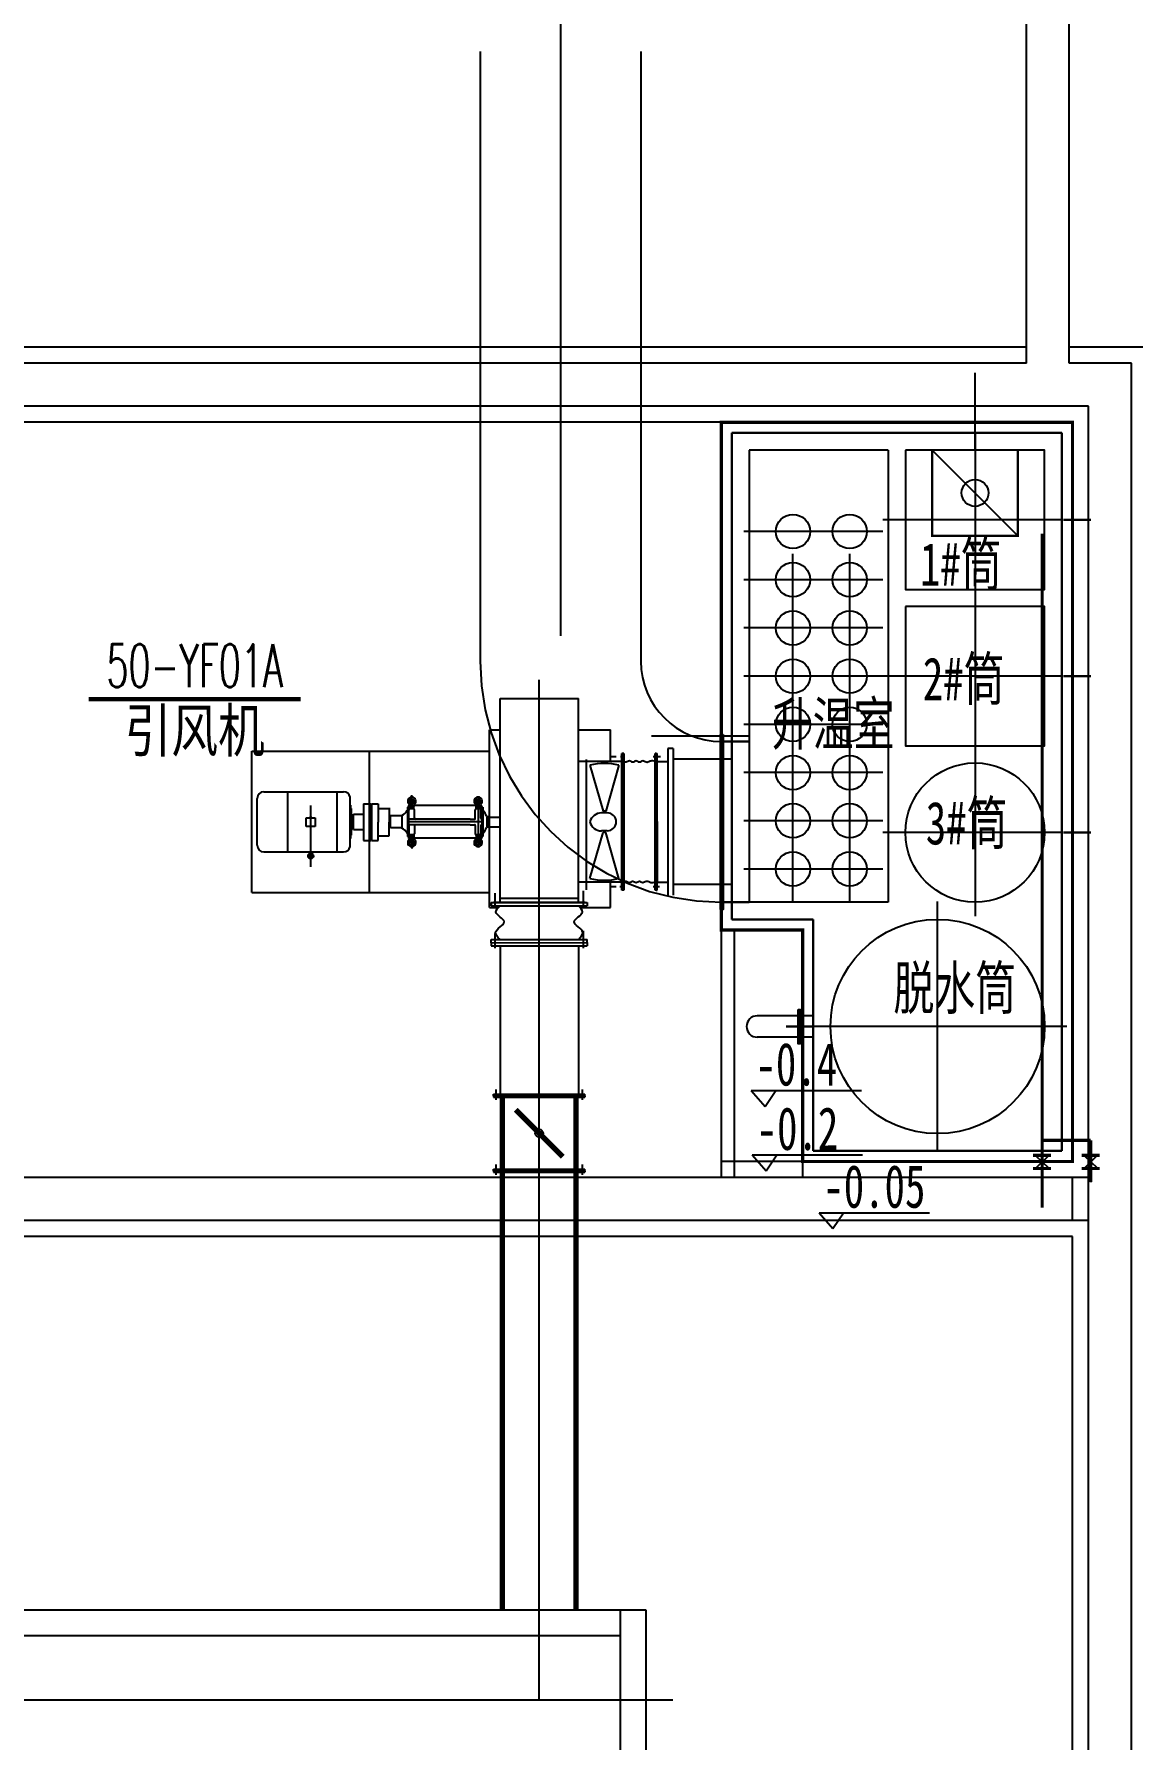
# Model space of a CAD drawing. Extents: x -170 to 1091, y -90 to 504.
# Drawn here: x 268.08 to 278.34, y 49.85 to 65.77 of the extents above; entities that cross this region are included whole.
import ezdxf
from ezdxf.enums import TextEntityAlignment as Align

# ---------------------------------------------------------------- set-up
doc = ezdxf.new("R2010")
doc.units = 0
doc.header["$LTSCALE"] = 1000
for name, pattern in [('4 点画线', [9, 6.25, -1.25, 0.25, -1.25]), ('CENTER', [50.8, 31.75, -6.35, 6.35, -6.35]), ('CENTER2', [28.575, 19.05, -3.175, 3.175, -3.175]), ('PF_CENTER', [400, 250, -50, 50, -50])]:
    doc.linetypes.add(name, pattern=pattern)
doc.layers.get('0').update_dxf_attribs({"linetype": 'CONTINUOUS'})
for name, color, linetype in [('01', 7, 'CONTINUOUS'), ('02', 1, 'CONTINUOUS'), ('03', 3, 'CENTER'), ('05', 4, 'PF_CENTER'), ('1', 7, 'CONTINUOUS'), ('1A', 7, 'CONTINUOUS'), ('PR', 4, 'CONTINUOUS'), ('建筑各种基础线', 6, 'CONTINUOUS'), ('热媒站中心线', 3, 'CENTER'), ('设备', 4, 'CONTINUOUS')]:
    doc.layers.add(name, color=color, linetype=linetype)
doc.layers.add('05 点画线', color=141, linetype='4 点画线', lineweight=25)
doc.layers.add('EQPT', color=7, linetype='CONTINUOUS', lineweight=40)
doc.styles.add('_HZTXT', font='simplex.shx', dxfattribs={"width": 0.75, "bigfont": 'HZTXT.shx'})
doc.styles.get("Standard").update_dxf_attribs({"font": '', "width": 0.75})
doc.styles.add('YU1', font='', dxfattribs={"width": 0.75})
doc.styles.get('STANDARD').set_extended_font_data('SimSun')
doc.styles.get('YU1').set_extended_font_data('SimSun')

# ---------------------------------------------------------------- blocks, each defined once
blk = doc.blocks.new('A$C3CAE5930')
at = {"layer": '1A'}
for p, q in [((0, 865, 0), (99, 518, 0)), ((218, 865, 0), (119, 518, 0)), ((99, 518, 0), (119, 518, 0)), ((87, 507, 0), (130, 507, 0)), ((0, 14, 0), (99, 360, 0)), ((87, 372, 0), (130, 372, 0)), ((99, 360, 0), (119, 360, 0)), ((218, 14, 0), (119, 360, 0))]:
    blk.add_line(p, q, dxfattribs=at)
for centre, radius, start, end in [((109, 439, 0), 439, 75.6223, 104.3777), ((87, 439, 0), 67.5, 90, 180), ((87, 439, 0), 67.5, 180, 270), ((130, 417, 0), 90, 14.4775, 90), ((130, 462, 0), 90, 270, 345.5225), ((109, 439, 0), 439, 255.6223, 284.3777)]:
    blk.add_arc(centre, radius, start, end, dxfattribs=at)
blk = doc.blocks.new('A$C214432DA')
at = {"layer": '1A', "xscale": 2.100000000000363, "yscale": 2.100000000000363, "zscale": 2.100000000000363}
blk.add_blockref('A$C3CAE5930', (0, 0, 0), dxfattribs=at)

msp = doc.modelspace()

# ---------------------------------------------------------------- linework, layer by layer
at = {"color": 6, "lineweight": -2}
for p, q in [((277.78001, 62.15093, 0), (277.78001, 55.25093, 0)), ((274.50001, 57.41093, 0), (274.50001, 55.10093, 0)), ((274.62001, 57.41093, 0), (274.62001, 55.10093, 0))]:
    msp.add_line(p, q, dxfattribs=at)
at = {"color": 1, "lineweight": 30}
for p, q in [((274.60001, 62.05093, 0), (274.60001, 57.51093, 0)), ((277.68001, 62.05093, 0), (274.60001, 62.05093, 0)), ((277.68001, 62.05093, 0), (277.68001, 55.35093, 0)), ((275.36001, 57.51093, 0), (274.60001, 57.51093, 0)), ((275.36001, 57.51093, 0), (275.36001, 55.35093, 0)), ((277.68001, 55.35093, 0), (275.36001, 55.35093, 0))]:
    msp.add_line(p, q, dxfattribs=at)
at = {"color": 3, "lineweight": -2}
for p, q in [((276.47001, 61.89093, 0), (277.27001, 61.09093, 0)), ((275.36001, 56.61093, 0), (274.83641, 56.61093, 0)), ((275.36001, 56.41093, 0), (274.83641, 56.41093, 0)), ((277.86658, 55.31524, 0), (278.03259, 55.31524, 0)), ((277.86658, 55.30417, 0), (278.03259, 55.30417, 0)), ((277.89217, 55.30417, 0), (278.00962, 55.19218, 0)), ((278.00891, 55.30417, 0), (277.89382, 55.19218, 0)), ((277.86658, 55.19218, 0), (278.03259, 55.19218, 0)), ((277.86658, 55.18112, 0), (278.03259, 55.18112, 0))]:
    msp.add_line(p, q, dxfattribs=at)
at = {"color": 3, "lineweight": 30}
for p, q in [((277.95054, 61.24093, 0), (277.69751, 61.24093, 0)), ((277.95054, 59.78093, 0), (277.69751, 59.78093, 0)), ((277.95054, 58.32093, 0), (277.69751, 58.32093, 0)), ((275.10697, 56.51093, 0), (275.36001, 56.51093, 0)), ((275.10697, 56.51093, 0), (275.36001, 56.51093, 0)), ((277.95054, 55.05948, 0), (277.95054, 55.44791, 0))]:
    msp.add_line(p, q, dxfattribs=at)
at = {"color": 2, "lineweight": 30}
for p, q in [((274.5, 59.17093, 0), (274.76001, 59.17093, 0)), ((274.5, 57.67093, 0), (274.76001, 57.67093, 0))]:
    msp.add_line(p, q, dxfattribs=at)
at = {"color": 0, "lineweight": -3}
for p, q in [((274.7792, 55.91387, 0), (275.80971, 55.91387, 0)), ((274.7792, 55.91387, 0), (274.9097, 55.76546, 0)), ((274.9097, 55.76546, 0), (275.0087, 55.91387, 0)), ((274.79016, 55.3126, 0), (275.82068, 55.3126, 0)), ((274.79016, 55.3126, 0), (274.92067, 55.1642, 0)), ((274.92067, 55.1642, 0), (275.01967, 55.3126, 0)), ((275.41305, 54.77296, 0), (275.54356, 54.62456, 0)), ((275.41305, 54.77296, 0), (276.44357, 54.77296, 0)), ((275.54356, 54.62456, 0), (275.64256, 54.77296, 0))]:
    msp.add_line(p, q, dxfattribs=at)
at = {"color": 2, "lineweight": -2}
for p, q in [((277.41283, 55.31524, 0), (277.57885, 55.31524, 0)), ((277.41283, 55.30417, 0), (277.57885, 55.30417, 0)), ((277.43843, 55.30417, 0), (277.55588, 55.19218, 0)), ((277.55516, 55.30417, 0), (277.44008, 55.19218, 0)), ((277.41283, 55.19218, 0), (277.57885, 55.19218, 0)), ((277.41283, 55.18112, 0), (277.57885, 55.18112, 0))]:
    msp.add_line(p, q, dxfattribs=at)
at = {"color": 0, "lineweight": -2, "const_width": 0.03, "elevation": 0}
msp.add_lwpolyline([(274.50001, 62.15093), (277.78001, 62.15093), (277.78001, 55.25093), (275.26001, 55.25093), (275.26001, 57.41093), (274.50001, 57.41093), (274.50001, 62.15093)], dxfattribs=at)
at = {"color": 6, "lineweight": -2, "const_width": 0.02, "elevation": 0}
msp.add_lwpolyline([(276.47001, 61.89093), (277.27001, 61.89093), (277.27001, 61.09093), (276.47001, 61.09093), (276.47001, 61.89093)], dxfattribs=at)
at = {"color": 2, "lineweight": -2, "const_width": 0.03, "elevation": 0}
msp.add_lwpolyline([(277.49739, 54.81862), (277.49739, 61.11056)], dxfattribs=at)
at = {"color": 1, "ltscale": 5, "const_width": 0.04}
msp.add_lwpolyline([(268.59229, 59.56704), (270.57326, 59.56704)], dxfattribs=at)
at = {"color": 2, "lineweight": 30, "elevation": 0}
msp.add_lwpolyline([(274.5069, 59.23488), (274.5069, 57.6024), (274.49429, 57.6024), (274.49429, 59.23488)], close=True, dxfattribs=at)
at = {"color": 0, "elevation": 0}
msp.add_lwpolyline([(274.51951, 59.23488), (274.51951, 57.6024), (274.5069, 57.6024), (274.5069, 59.23488)], close=True, dxfattribs=at)
at = {"color": 3, "lineweight": -2, "elevation": 0}
for points in [[(275.21853, 56.66976), (275.22788, 56.66976), (275.22788, 56.34906), (275.21853, 56.34906)], [(275.22788, 56.66976), (275.23722, 56.66976), (275.23722, 56.34906), (275.22788, 56.34906)]]:
    msp.add_lwpolyline(points, close=True, dxfattribs=at)
at = {"color": 3, "lineweight": -2, "const_width": 0.03, "elevation": 0}
for points in [[(277.95054, 55.44791), (277.49739, 55.44791)], [(277.95054, 55.44791), (277.95054, 55.05948)]]:
    msp.add_lwpolyline(points, dxfattribs=at)
at = {"color": 3, "lineweight": -2}
msp.add_circle((276.87001, 61.49093, 0), 0.125, dxfattribs=at)
msp.add_arc((274.83641, 56.51093, 0), 0.1, 90, 270, dxfattribs=at)
at = {"layer": '01'}
for p, q in [((272.35242, 57.66793, 0), (273.24759, 57.66847, 0)), ((272.35242, 57.66793, 0), (272.35242, 57.63757, 0)), ((272.35242, 57.63757, 0), (273.24759, 57.63811, 0)), ((273.24759, 57.66847, 0), (273.24759, 57.63811, 0)), ((272.35242, 57.32329, 0), (273.24759, 57.32383, 0)), ((272.35242, 57.29293, 0), (272.35242, 57.32329, 0)), ((273.24759, 57.29347, 0), (273.24759, 57.32383, 0)), ((272.35242, 57.29293, 0), (273.24759, 57.29347, 0)), ((272.35242, 57.29293, 0), (272.35242, 57.26257, 0)), ((272.35242, 57.26257, 0), (273.24759, 57.26311, 0)), ((272.43438, 57.26257, 0), (272.43438, 55.87863, 0)), ((273.16563, 57.26311, 0), (273.16563, 55.87863, 0)), ((273.24759, 57.29347, 0), (273.24759, 57.26311, 0)), ((272.3723, 55.87863, 0), (273.22771, 55.87863, 0)), ((272.3723, 55.86504, 0), (272.3723, 55.87863, 0)), ((272.3723, 55.86504, 0), (272.3723, 55.87863, 0)), ((272.3723, 55.86504, 0), (273.22771, 55.86504, 0)), ((272.3723, 55.86504, 0), (272.3723, 55.85145, 0)), ((272.3723, 55.86504, 0), (272.3723, 55.85145, 0)), ((272.3723, 55.85145, 0), (273.22771, 55.85145, 0)), ((272.4203, 55.87863, 0), (273.22771, 55.87863, 0)), ((272.4203, 55.86504, 0), (273.22771, 55.86504, 0)), ((272.4203, 55.85145, 0), (273.22771, 55.85145, 0)), ((273.22771, 55.86504, 0), (273.22771, 55.87863, 0)), ((273.22771, 55.86504, 0), (273.22771, 55.87863, 0)), ((273.22771, 55.86504, 0), (273.22771, 55.85145, 0)), ((273.22771, 55.86504, 0), (273.22771, 55.85145, 0)), ((272.3723, 55.17863, 0), (273.22771, 55.17863, 0)), ((272.3723, 55.16504, 0), (272.3723, 55.17863, 0)), ((272.3723, 55.16504, 0), (272.3723, 55.17863, 0)), ((272.3723, 55.16504, 0), (273.22771, 55.16504, 0)), ((272.3723, 55.16504, 0), (272.3723, 55.15145, 0)), ((272.3723, 55.16504, 0), (272.3723, 55.15145, 0)), ((272.3723, 55.15145, 0), (273.22771, 55.15145, 0)), ((272.39685, 55.12592, 0), (272.39685, 55.22444, 0)), ((272.4203, 55.17863, 0), (273.22771, 55.17863, 0)), ((272.4203, 55.16504, 0), (273.22771, 55.16504, 0)), ((272.4203, 55.15145, 0), (273.22771, 55.15145, 0)), ((273.20316, 55.12592, 0), (273.20316, 55.22444, 0)), ((273.22771, 55.16504, 0), (273.22771, 55.17863, 0)), ((273.22771, 55.16504, 0), (273.22771, 55.17863, 0)), ((273.22771, 55.16504, 0), (273.22771, 55.15145, 0)), ((273.22771, 55.16504, 0), (273.22771, 55.15145, 0))]:
    msp.add_line(p, q, dxfattribs=at)
at = {"layer": '01', "ltscale": 8}
for p, q in [((273.8, 51.06385, 0), (224.7404, 51.06385)), ((273.56, 49.38385, 0), (273.56, 51.06385, 0)), ((273.8, 49.38385, 0), (273.8, 51.06385, 0)), ((273.56, 50.82385, 0), (224.93644, 50.82385))]:
    msp.add_line(p, q, dxfattribs=at)
at = {"layer": '01', "const_width": 0.05, "elevation": 0}
for points in [[(272.45601, 55.85145), (272.45601, 55.17863)], [(273.01921, 55.29584), (272.5808, 55.73424)], [(273.14401, 55.85145), (273.14401, 55.17863)]]:
    msp.add_lwpolyline(points, dxfattribs=at)
at = {"layer": '01'}
msp.add_circle((272.80001, 55.51504, 0), 0.0363, dxfattribs=at)
for points, knots in [([(272.43438, 57.32329, 0), (272.41184, 57.34541, 0), (272.35206, 57.40411, 0), (272.54761, 57.487, 0), (272.35843, 57.56404, 0), (272.41387, 57.61771, 0), (272.43438, 57.63757, 0)], [0, 0, 0, 0, 0.077547169, 0.205726489, 0.325007281, 0.395055418, 0.395055418, 0.395055418, 0.395055418]), ([(273.16563, 57.32383, 0), (273.18817, 57.34595, 0), (273.24795, 57.40465, 0), (273.0524, 57.48754, 0), (273.24158, 57.56458, 0), (273.18614, 57.61825, 0), (273.16563, 57.63811, 0)], [0, 0, 0, 0, 0.077547169, 0.205726489, 0.325007281, 0.395055417, 0.395055417, 0.395055417, 0.395055417])]:
    msp.add_open_spline(points, degree=3, knots=knots, dxfattribs=at)
for p in [(272.39511, 55.87863, 0), (272.39511, 55.87863, 0), (273.2049, 55.87863, 0), (273.2049, 55.87863, 0), (272.39511, 55.17863, 0), (272.39511, 55.17863, 0), (273.2049, 55.17863, 0), (273.2049, 55.17863, 0)]:
    msp.add_point(p, dxfattribs=at)
at = {"layer": '02', "ltscale": 8}
for p, q in [((277.75, 62.70093, 0), (277.75, 82.69885, 0)), ((277.35, 62.70093), (277.35, 75.83535, 0))]:
    msp.add_line(p, q, dxfattribs=at)
at = {"layer": '03'}
for p, q in [((272.38787, 57.61783, 0), (272.38787, 57.75509, 0)), ((273.2148, 57.61836, 0), (273.2148, 57.77783, 0)), ((272.38787, 57.24283, 0), (272.38787, 57.38009, 0)), ((273.2148, 57.24336, 0), (273.2148, 57.40283, 0))]:
    msp.add_line(p, q, dxfattribs=at)
at = {"layer": '05', "ltscale": 8}
msp.add_line((274.04655, 50.22385, 0), (258.8, 50.22385, 0), dxfattribs=at)
at = {"layer": '05 点画线'}
msp.add_line((273, 67.13, 0), (273, 60.15836, 0), dxfattribs=at)
at = {"layer": 'EQPT', "linetype": 'CENTER2', "lineweight": -2, "ltscale": 5}
for p, q in [((272.25, 65.60982, 0), (272.25, 59.92093, 0)), ((273.75, 65.60982, 0), (273.75, 59.92093, 0)), ((272.25, 61.9181, 0), (272.25, 59.92093, 0)), ((273.75, 61.9181, 0), (273.75, 59.92093, 0))]:
    msp.add_line(p, q, dxfattribs=at)
for radius in [2.25, 0.75]:
    msp.add_arc((274.5, 59.92093, 0), radius, 180, 270, dxfattribs=at)
at = {"layer": 'PR'}
msp.add_line((273.14401, 51.06385, 0), (272.45601, 51.06385, 0), dxfattribs=at)
at = {"layer": '建筑各种基础线', "ltscale": 250}
for p, q in [((275.63912, 62.85093, 0), (234.21076, 62.85093, 0)), ((277.35, 62.85093, 0), (236.21076, 62.85093, 0)), ((276.36653, 62.85093, 0), (267.38657, 62.85093, 0)), ((278.48001, 62.85093, 0), (277.75, 62.85093, 0)), ((275.48912, 62.70093, 0), (234.33076, 62.70093, 0)), ((277.35, 62.70093, 0), (236.33076, 62.70093, 0)), ((276.51653, 62.70093, 0), (267.23657, 62.70093, 0)), ((278.33001, 62.70093, 0), (277.75, 62.70093, 0)), ((278.33001, 35.90517, 0), (278.33001, 62.70093, 0)), ((275.08912, 62.30093, 0), (234.33076, 62.30093, 0)), ((277.93001, 62.30093, 0), (236.33076, 62.30093, 0)), ((277.93001, 36.30517, 0), (277.93001, 62.30093, 0)), ((274.93912, 62.15093, 0), (233.36988, 62.15093, 0)), ((277.78001, 62.15093, 0), (236.21076, 62.15093, 0)), ((277.78001, 62.15093, 0), (274.50001, 62.15093, 0)), ((274.50001, 62.15093, 0), (274.50001, 57.41093, 0)), ((277.78001, 62.15093, 0), (277.78001, 55.25093, 0)), ((275.26001, 57.41093, 0), (274.50001, 57.41093, 0)), ((275.26001, 57.41093, 0), (275.26001, 55.10093, 0)), ((277.78001, 55.25093, 0), (274.50001, 55.25093, 0)), ((277.93001, 55.10093, 0), (232.50001, 55.10093, 0)), ((277.78001, 54.70093, 0), (277.78001, 55.10093, 0)), ((277.93001, 54.70093, 0), (232.50001, 54.70093, 0)), ((277.78001, 54.55093, 0), (232.50001, 54.55093, 0)), ((277.78001, 41.8509, 0), (277.78001, 54.55093, 0)), ((277.78001, 36.45517, 0), (277.78001, 54.55093, 0))]:
    msp.add_line(p, q, dxfattribs=at)
at = {"layer": '建筑各种基础线'}
for p, q in [((272.33601, 59.28093, 0), (272.43438, 59.28093, 0)), ((272.33601, 57.62093, 0), (272.33601, 59.28093, 0)), ((273.16563, 59.28093, 0), (273.46601, 59.28093, 0)), ((273.46601, 58.98343, 0), (273.46601, 59.28093, 0)), ((270.11601, 59.08093, 0), (272.33601, 59.08093, 0)), ((270.11601, 57.76093, 0), (270.11601, 59.08093, 0)), ((271.21601, 57.76093, 0), (271.21601, 59.08093, 0)), ((273.46601, 57.62093, 0), (273.46601, 57.85843, 0)), ((270.11601, 57.76093, 0), (272.33601, 57.76093, 0)), ((272.33601, 57.62093, 0), (272.41767, 57.62093, 0)), ((273.18284, 57.62093, 0), (273.46601, 57.62093, 0))]:
    msp.add_line(p, q, dxfattribs=at)
at = {"layer": '热媒站中心线', "ltscale": 20}
for p, q in [((276.87001, 61.89093, 0), (276.87001, 62.611, 0)), ((276.87001, 62.05093, 0), (276.87001, 57.53934, 0)), ((277.68001, 61.24093, 0), (276.01053, 61.24093, 0)), ((276.01001, 61.13093, 0), (274.71001, 61.13093, 0)), ((275.17001, 57.67093, 0), (275.17001, 60.9233, 0)), ((275.70001, 57.67093, 0), (275.70001, 60.9233, 0)), ((276.01001, 60.68093, 0), (274.71001, 60.68093, 0)), ((276.01001, 60.23093, 0), (274.71001, 60.23093, 0)), ((276.01001, 59.78093, 0), (274.71001, 59.78093, 0)), ((277.68001, 59.78093, 0), (276.01053, 59.78093, 0)), ((276.01001, 59.33093, 0), (274.71001, 59.33093, 0)), ((276.01001, 59.33093, 0), (274.71001, 59.33093, 0)), ((274.76001, 59.22093, 0), (273.85001, 59.22093, 0)), ((274.76001, 59.22093, 0), (273.85001, 59.22093, 0)), ((276.01001, 58.88093, 0), (274.71001, 58.88093, 0)), ((271.65456, 58.61482, 0), (271.56571, 58.61482, 0)), ((271.61014, 58.55545, 0), (271.61014, 58.66916, 0)), ((272.27456, 58.61482, 0), (272.18571, 58.61482, 0)), ((272.23014, 58.66203, 0), (272.23014, 58.18262, 0)), ((270.66702, 57.99998, 0), (270.66702, 58.57258, 0)), ((276.01001, 58.43093, 0), (274.71001, 58.43093, 0)), ((271.61014, 58.28642, 0), (271.61014, 58.1727, 0)), ((277.68001, 58.32093, 0), (276.01053, 58.32093, 0)), ((271.65456, 58.22705, 0), (271.56571, 58.22705, 0)), ((272.27456, 58.22705, 0), (272.18571, 58.22705, 0)), ((276.01001, 57.98093, 0), (274.71001, 57.98093, 0)), ((276.52001, 55.35093, 0), (276.52001, 57.67631, 0)), ((277.72724, 56.51093, 0), (275.36001, 56.51093, 0)), ((272.39685, 55.82592, 0), (272.39685, 55.92444, 0)), ((273.20316, 55.82592, 0), (273.20316, 55.92444, 0)), ((272.39685, 55.12592, 0), (272.39685, 55.22444, 0)), ((273.20316, 55.12592, 0), (273.20316, 55.22444, 0))]:
    msp.add_line(p, q, dxfattribs=at)
at = {"layer": '热媒站中心线', "ltscale": 5}
msp.add_line((272.80001, 50.22385, 0), (272.80001, 59.74593, 0), dxfattribs=at)
at = {"layer": '设备'}
for p, q in [((274.76001, 61.89093, 0), (274.76001, 57.67093, 0)), ((276.06001, 61.89093, 0), (274.76001, 61.89093, 0)), ((276.06001, 61.89093, 0), (276.06001, 57.67093, 0)), ((272.43438, 57.66793, 0), (272.43438, 59.57093, 0)), ((272.43438, 59.57093, 0), (273.16563, 59.57093, 0)), ((273.16563, 57.66793, 0), (273.16563, 59.57093, 0)), ((274.00001, 59.10593, 0), (274.00001, 57.73593, 0)), ((274.05001, 59.10593, 0), (274.00001, 59.10593, 0)), ((274.05001, 59.10593, 0), (274.05001, 57.73593, 0)), ((273.5712, 58.98343, 0), (273.16563, 58.98343, 0)), ((273.24248, 57.7855, 0), (273.24248, 59.00241, 0)), ((273.5178, 59.02713, 0), (273.47631, 59.02713, 0)), ((273.59937, 59.02718, 0), (273.55788, 59.02718, 0)), ((273.5712, 57.78343, 0), (273.5712, 59.05843, 0)), ((273.5802, 59.05843, 0), (273.5712, 59.05843, 0)), ((273.5712, 57.7855, 0), (273.5712, 59.04602, 0)), ((273.5802, 59.05843, 0), (273.5802, 57.78343, 0)), ((273.5802, 57.78338, 0), (273.5802, 59.05838, 0)), ((273.5892, 59.05838, 0), (273.5802, 59.05838, 0)), ((273.5802, 57.78545, 0), (273.5802, 59.04597, 0)), ((273.5892, 59.05838, 0), (273.5892, 57.78338, 0)), ((273.9224, 59.02718, 0), (273.86341, 59.02718, 0)), ((273.9314, 59.02718, 0), (273.87241, 59.02718, 0)), ((273.9314, 59.02692, 0), (273.87241, 59.02692, 0)), ((273.8837, 57.78343, 0), (273.8837, 59.05843, 0)), ((273.8927, 59.05843, 0), (273.8837, 59.05843, 0)), ((273.8837, 57.7855, 0), (273.8837, 59.04602, 0)), ((273.8927, 57.78343, 0), (273.8927, 59.05843, 0)), ((273.8927, 59.05843, 0), (273.8927, 58.41602, 0)), ((273.8927, 57.78317, 0), (273.8927, 59.05817, 0)), ((273.8927, 59.05817, 0), (273.8927, 58.41576, 0)), ((273.8927, 59.05817, 0), (273.8927, 58.42093, 0)), ((273.8927, 59.05817, 0), (273.9017, 59.05817, 0)), ((273.8927, 57.7855, 0), (273.8927, 59.04602, 0)), ((273.8927, 57.78523, 0), (273.8927, 59.04576, 0)), ((273.9017, 57.78317, 0), (273.9017, 59.05817, 0)), ((273.9017, 57.79041, 0), (273.9017, 59.05093, 0)), ((273.9017, 58.98526, 0), (274.00001, 58.98526, 0)), ((274.60001, 59.00593, 0), (274.05001, 59.00593, 0)), ((274.60001, 59.00593, 0), (274.05001, 59.00593, 0)), ((270.16639, 58.20218, 0), (270.16639, 58.63968, 0)), ((270.22889, 58.70218, 0), (270.97264, 58.70218, 0)), ((270.45246, 58.13968, 0), (270.45246, 58.70218, 0)), ((270.91264, 58.13968, 0), (270.91264, 58.70218, 0)), ((271.03514, 58.20218, 0), (271.03514, 58.63968, 0)), ((271.16063, 58.58923, 0), (271.16063, 58.24588, 0)), ((271.16063, 58.58923, 0), (271.2264, 58.58923, 0)), ((271.2264, 58.24588, 0), (271.2264, 58.58923, 0)), ((271.23265, 58.58922, 0), (271.29634, 58.58922, 0)), ((271.23265, 58.58922, 0), (271.23265, 58.24574, 0)), ((271.29634, 58.58922, 0), (271.29634, 58.41748, 0)), ((271.59956, 58.59271, 0), (271.61014, 58.59366, 0)), ((271.62072, 58.59271, 0), (271.59956, 58.59271, 0)), ((271.61014, 58.59366, 0), (271.62072, 58.59271, 0)), ((272.21956, 58.59271, 0), (272.23014, 58.59366, 0)), ((272.24072, 58.59271, 0), (272.21956, 58.59271, 0)), ((272.23014, 58.59366, 0), (272.24072, 58.59271, 0)), ((270.62415, 58.45759, 0), (270.70825, 58.45759, 0)), ((270.62415, 58.3782, 0), (270.62415, 58.45759, 0)), ((270.67077, 58.472, 0), (270.66327, 58.472, 0)), ((270.66327, 58.45759, 0), (270.66327, 58.472, 0)), ((270.67077, 58.45759, 0), (270.67077, 58.472, 0)), ((270.70825, 58.45759, 0), (270.70825, 58.3782, 0)), ((271.03514, 58.57718, 0), (271.04139, 58.57718, 0)), ((271.04139, 58.26468, 0), (271.04139, 58.57718, 0)), ((271.04139, 58.54593, 0), (271.04764, 58.54593, 0)), ((271.04764, 58.29593, 0), (271.04764, 58.54593, 0)), ((271.04764, 58.32718, 0), (271.04764, 58.51468, 0)), ((271.04764, 58.32906, 0), (271.04764, 58.51281, 0)), ((271.04764, 58.42093, 0), (271.04764, 58.49968, 0)), ((271.04764, 58.45843, 0), (271.06536, 58.45843, 0)), ((271.06536, 58.49286, 0), (271.16063, 58.49286, 0)), ((271.06536, 58.34911, 0), (271.06536, 58.49286, 0)), ((271.29634, 58.54485, 0), (271.39813, 58.54485, 0)), ((271.39813, 58.55176, 0), (271.39813, 58.42439, 0)), ((271.39813, 58.54485, 0), (271.39813, 58.41748, 0)), ((271.41011, 58.4583, 0), (271.39813, 58.4583, 0)), ((271.41011, 58.36435, 0), (271.41011, 58.47751, 0)), ((271.51811, 58.47751, 0), (271.41011, 58.47751, 0)), ((271.51811, 58.47961, 0), (271.51811, 58.36226, 0)), ((271.56994, 58.55876, 0), (271.56994, 58.28311, 0)), ((271.5784, 58.55875, 0), (271.56994, 58.55875, 0)), ((271.5784, 58.55875, 0), (271.5784, 58.27888, 0)), ((272.15524, 58.44738, 0), (271.5784, 58.44738, 0)), ((271.58369, 58.57674, 0), (271.63658, 58.57674, 0)), ((271.58369, 58.57674, 0), (271.58369, 58.57382, 0)), ((271.58369, 58.45584, 0), (271.58369, 58.53231, 0)), ((271.63209, 58.57356, 0), (271.5873, 58.57356, 0)), ((271.58898, 58.57674, 0), (271.58898, 58.57891, 0)), ((271.59057, 58.54289, 0), (271.59057, 58.54606, 0)), ((271.59057, 58.54606, 0), (271.62971, 58.54606, 0)), ((271.62971, 58.54289, 0), (271.59057, 58.54289, 0)), ((271.59184, 58.54606, 0), (271.59184, 58.56299, 0)), ((271.59184, 58.56299, 0), (271.62844, 58.56299, 0)), ((271.59956, 58.56933, 0), (271.59956, 58.56299, 0)), ((271.59956, 58.56933, 0), (271.62072, 58.56933, 0)), ((271.60104, 58.54606, 0), (271.60104, 58.56299, 0)), ((271.61923, 58.54606, 0), (271.61923, 58.56299, 0)), ((271.62072, 58.56933, 0), (271.62072, 58.56299, 0)), ((271.62844, 58.54606, 0), (271.62844, 58.56299, 0)), ((271.62971, 58.54289, 0), (271.62971, 58.54606, 0)), ((271.63129, 58.57674, 0), (271.63129, 58.57891, 0)), ((271.63658, 58.57567, 0), (271.63658, 58.57674, 0)), ((271.63658, 58.45584, 0), (271.63658, 58.53231, 0)), ((272.20158, 58.57356, 0), (271.63738, 58.57356, 0)), ((272.15524, 58.44738, 0), (272.19523, 58.44738, 0)), ((272.20369, 58.57674, 0), (272.25658, 58.57674, 0)), ((272.20369, 58.57674, 0), (272.20369, 58.57568, 0)), ((272.20369, 58.45584, 0), (272.20369, 58.53231, 0)), ((272.25209, 58.57356, 0), (272.2073, 58.57356, 0)), ((272.20898, 58.57674, 0), (272.20898, 58.57891, 0)), ((272.21057, 58.54289, 0), (272.21057, 58.54606, 0)), ((272.21057, 58.54606, 0), (272.24971, 58.54606, 0)), ((272.24971, 58.54289, 0), (272.21057, 58.54289, 0)), ((272.21184, 58.54606, 0), (272.21184, 58.56299, 0)), ((272.21184, 58.56299, 0), (272.24844, 58.56299, 0)), ((272.21956, 58.56933, 0), (272.21956, 58.56299, 0)), ((272.21956, 58.56933, 0), (272.24072, 58.56933, 0)), ((272.22104, 58.54606, 0), (272.22104, 58.56299, 0)), ((272.23923, 58.54606, 0), (272.23923, 58.56299, 0)), ((272.24072, 58.56933, 0), (272.24072, 58.56299, 0)), ((272.24844, 58.54606, 0), (272.24844, 58.56299, 0)), ((272.24971, 58.54289, 0), (272.24971, 58.54606, 0)), ((272.25129, 58.57674, 0), (272.25129, 58.57891, 0)), ((272.25658, 58.57567, 0), (272.25658, 58.57674, 0)), ((272.25658, 58.57674, 0), (272.25658, 58.57567, 0)), ((272.25658, 58.45584, 0), (272.25658, 58.53231, 0)), ((272.26503, 58.56299, 0), (272.26503, 58.27888, 0)), ((272.26504, 58.55875, 0), (272.27351, 58.55875, 0)), ((272.27351, 58.55876, 0), (272.27351, 58.28311, 0)), ((272.31159, 58.46159, 0), (272.31159, 58.38027, 0)), ((272.32111, 58.46853, 0), (272.31948, 58.46853, 0)), ((272.32491, 58.46615, 0), (272.43438, 58.46615, 0)), ((272.32534, 58.4643, 0), (272.32534, 58.37756, 0)), ((270.70825, 58.3782, 0), (270.62415, 58.3782, 0)), ((271.04139, 58.29593, 0), (271.04764, 58.29593, 0)), ((271.04764, 58.42093, 0), (271.04764, 58.34218, 0)), ((271.04764, 58.38343, 0), (271.06536, 58.38343, 0)), ((271.06536, 58.34911, 0), (271.16063, 58.34911, 0)), ((271.29634, 58.24574, 0), (271.29634, 58.41748, 0)), ((271.29634, 58.2901, 0), (271.39813, 58.2901, 0)), ((271.39813, 58.2901, 0), (271.39813, 58.41748, 0)), ((271.41011, 58.38356, 0), (271.39813, 58.38356, 0)), ((271.51811, 58.36435, 0), (271.41011, 58.36435, 0)), ((271.5784, 58.28311, 0), (271.56994, 58.28311, 0)), ((272.12529, 58.42093, 0), (271.5784, 58.42093, 0)), ((272.12529, 58.42093, 0), (271.5784, 58.42093, 0)), ((272.15524, 58.39449, 0), (271.5784, 58.39449, 0)), ((271.58369, 58.38603, 0), (271.58369, 58.30955, 0)), ((271.59057, 58.29898, 0), (271.59057, 58.2958, 0)), ((271.62971, 58.29898, 0), (271.59057, 58.29898, 0)), ((271.59057, 58.2958, 0), (271.62971, 58.2958, 0)), ((271.59184, 58.2958, 0), (271.59184, 58.27888, 0)), ((271.59184, 58.27888, 0), (271.62844, 58.27888, 0)), ((271.59956, 58.27253, 0), (271.59956, 58.27888, 0)), ((271.59956, 58.27253, 0), (271.62072, 58.27253, 0)), ((271.60104, 58.2958, 0), (271.60104, 58.27888, 0)), ((271.61923, 58.2958, 0), (271.61923, 58.27888, 0)), ((271.62072, 58.27253, 0), (271.62072, 58.27888, 0)), ((271.62844, 58.2958, 0), (271.62844, 58.27888, 0)), ((271.62971, 58.29898, 0), (271.62971, 58.2958, 0)), ((271.63658, 58.38603, 0), (271.63658, 58.30955, 0)), ((272.26504, 58.42093, 0), (272.11683, 58.42093, 0)), ((272.26504, 58.42093, 0), (272.11683, 58.42093, 0)), ((272.15524, 58.39449, 0), (272.19523, 58.39449, 0)), ((272.20369, 58.38603, 0), (272.20369, 58.30955, 0)), ((272.21057, 58.29898, 0), (272.21057, 58.2958, 0)), ((272.24971, 58.29898, 0), (272.21057, 58.29898, 0)), ((272.21057, 58.2958, 0), (272.24971, 58.2958, 0)), ((272.21184, 58.2958, 0), (272.21184, 58.27888, 0)), ((272.21184, 58.27888, 0), (272.24844, 58.27888, 0)), ((272.21956, 58.27253, 0), (272.21956, 58.27888, 0)), ((272.21956, 58.27253, 0), (272.24072, 58.27253, 0)), ((272.22104, 58.2958, 0), (272.22104, 58.27888, 0)), ((272.23923, 58.2958, 0), (272.23923, 58.27888, 0)), ((272.24072, 58.27253, 0), (272.24072, 58.27888, 0)), ((272.24844, 58.2958, 0), (272.24844, 58.27888, 0)), ((272.24971, 58.29898, 0), (272.24971, 58.2958, 0)), ((272.25658, 58.38603, 0), (272.25658, 58.30955, 0)), ((272.26504, 58.28311, 0), (272.27351, 58.28311, 0)), ((272.32111, 58.37333, 0), (272.31948, 58.37333, 0)), ((272.32491, 58.37571, 0), (272.43438, 58.37571, 0)), ((273.8837, 58.42093, 0), (273.8837, 57.84593, 0)), ((273.8837, 57.78343, 0), (273.8837, 58.41602, 0)), ((273.8927, 58.42093, 0), (273.8927, 57.84593, 0)), ((273.8927, 57.78834, 0), (273.8927, 58.42093, 0)), ((273.8927, 58.42067, 0), (273.8927, 57.84567, 0)), ((273.8927, 57.78343, 0), (273.8927, 58.41602, 0)), ((273.8927, 57.78343, 0), (273.8927, 58.41602, 0)), ((273.8927, 57.78317, 0), (273.8927, 58.41576, 0)), ((273.8927, 57.78317, 0), (273.8927, 58.41576, 0)), ((273.9017, 58.42584, 0), (273.9017, 57.85334, 0)), ((270.22889, 58.13968, 0), (270.97264, 58.13968, 0)), ((270.64827, 58.13343, 0), (270.64827, 58.13968, 0)), ((270.64827, 58.13343, 0), (270.65764, 58.12718, 0)), ((270.68577, 58.13343, 0), (270.64827, 58.13343, 0)), ((270.67639, 58.12718, 0), (270.65764, 58.12718, 0)), ((270.68577, 58.13343, 0), (270.67639, 58.12718, 0)), ((270.68577, 58.13343, 0), (270.68577, 58.13968, 0)), ((271.03514, 58.26468, 0), (271.04139, 58.26468, 0)), ((271.16063, 58.24588, 0), (271.2264, 58.24588, 0)), ((271.23265, 58.24574, 0), (271.29634, 58.24574, 0)), ((271.58369, 58.26513, 0), (271.58369, 58.26804, 0)), ((271.58369, 58.26513, 0), (271.63658, 58.26513, 0)), ((271.63209, 58.2683, 0), (271.5873, 58.2683, 0)), ((271.58898, 58.26513, 0), (271.58898, 58.26295, 0)), ((271.59956, 58.24916, 0), (271.61014, 58.2482, 0)), ((271.62072, 58.24916, 0), (271.59956, 58.24916, 0)), ((271.61014, 58.2482, 0), (271.62072, 58.24916, 0)), ((271.63129, 58.26513, 0), (271.63129, 58.26295, 0)), ((271.63658, 58.26619, 0), (271.63658, 58.26513, 0)), ((272.20158, 58.2683, 0), (271.63738, 58.2683, 0)), ((272.20369, 58.26513, 0), (272.20369, 58.26619, 0)), ((272.20369, 58.26513, 0), (272.25658, 58.26513, 0)), ((272.25209, 58.2683, 0), (272.2073, 58.2683, 0)), ((272.20898, 58.26513, 0), (272.20898, 58.26295, 0)), ((272.21956, 58.24916, 0), (272.23014, 58.2482, 0)), ((272.24072, 58.24916, 0), (272.21956, 58.24916, 0)), ((272.23014, 58.2482, 0), (272.24072, 58.24916, 0)), ((272.25129, 58.26513, 0), (272.25129, 58.26295, 0)), ((272.25658, 58.26619, 0), (272.25658, 58.26513, 0)), ((272.25658, 58.26513, 0), (272.25658, 58.26619, 0)), ((270.69961, 58.10218, 0), (270.63368, 58.10218, 0)), ((273.5712, 57.85843, 0), (273.16563, 57.85843, 0)), ((273.5178, 57.81463, 0), (273.47272, 57.81463, 0)), ((273.59937, 57.81468, 0), (273.55429, 57.81468, 0)), ((273.91517, 57.81468, 0), (273.86341, 57.81468, 0)), ((273.92417, 57.81468, 0), (273.87241, 57.81468, 0)), ((273.92417, 57.81442, 0), (273.87241, 57.81442, 0)), ((273.9017, 57.8566, 0), (274.00001, 57.8566, 0)), ((274.60001, 57.83593, 0), (274.05001, 57.83593, 0)), ((274.60001, 57.83593, 0), (274.05001, 57.83593, 0)), ((273.16563, 57.66843, 0), (272.37188, 57.66843, 0)), ((273.22813, 57.66843, 0), (272.37188, 57.66843, 0)), ((272.43438, 57.70801, 0), (273.16563, 57.70801, 0)), ((272.43438, 57.70801, 0), (273.16563, 57.70801, 0)), ((273.5802, 57.78343, 0), (273.5712, 57.78343, 0)), ((273.5892, 57.78338, 0), (273.5802, 57.78338, 0)), ((273.8927, 57.78343, 0), (273.8837, 57.78343, 0)), ((273.8927, 57.78317, 0), (273.9017, 57.78317, 0)), ((276.06001, 57.67093, 0), (274.76001, 57.67093, 0))]:
    msp.add_line(p, q, dxfattribs=at)
at = {"layer": '设备', "elevation": 0}
for points in [[(276.22001, 61.89093), (276.22001, 60.59093), (277.52001, 60.59093), (277.52001, 61.89093)], [(276.22001, 60.43093), (276.22001, 59.13093), (277.52001, 59.13093), (277.52001, 60.43093)]]:
    msp.add_lwpolyline(points, close=True, dxfattribs=at)
at = {"layer": '设备', "const_width": 0.05, "elevation": 0}
for points in [[(272.45601, 55.15083), (272.45601, 54.47303)], [(272.45601, 55.15083), (272.45601, 51.06385)], [(273.14401, 55.15145), (273.14401, 54.47303)], [(273.14401, 55.15145), (273.14401, 51.06385)]]:
    msp.add_lwpolyline(points, dxfattribs=at)
at = {"layer": '设备'}
for centre, radius in [((275.17001, 61.13093, 0), 0.16), ((275.70001, 61.13093, 0), 0.16), ((275.17001, 60.68093, 0), 0.16), ((275.70001, 60.68093, 0), 0.16), ((275.17001, 60.23093, 0), 0.16), ((275.70001, 60.23093, 0), 0.16), ((275.17001, 59.78093, 0), 0.16), ((275.70001, 59.78093, 0), 0.16), ((275.17001, 59.33093, 0), 0.16), ((275.70001, 59.33093, 0), 0.16), ((275.17001, 58.88093, 0), 0.16), ((275.70001, 58.88093, 0), 0.16), ((276.87001, 58.32093, 0), 0.65), ((271.61014, 58.61482, 0), 0.02116), ((272.23014, 58.61482, 0), 0.02116), ((275.17001, 58.43093, 0), 0.16), ((275.70001, 58.43093, 0), 0.16), ((270.66702, 58.10218, 0), 0.025), ((270.66702, 58.10218, 0), 0.01875), ((271.61014, 58.22705, 0), 0.02116), ((272.23014, 58.22705, 0), 0.02116), ((275.17001, 57.98093, 0), 0.16), ((275.70001, 57.98093, 0), 0.16), ((276.52001, 56.51093, 0), 1)]:
    msp.add_circle(centre, radius, dxfattribs=at)
for centre, radius, start, end in [((270.22889, 58.63968, 0), 0.0625, 90, 180), ((270.97264, 58.63968, 0), 0.0625, 11.479849, 90), ((270.97264, 58.63968, 0), 0.0625, 0, 11.479849), ((271.61014, 58.61482, 0), 0.03808, 309.520936, 230.479064), ((271.59533, 58.59271, 0), 0.00423, 270, 0), ((271.62495, 58.59271, 0), 0.00423, 180, 270), ((272.23014, 58.61482, 0), 0.03808, 309.520936, 230.479064), ((272.21533, 58.59271, 0), 0.00423, 270, 0), ((272.24495, 58.59271, 0), 0.00423, 180, 270), ((271.46698, 58.57918, 0), 0.11194, 297.178065, 332.438661), ((271.56571, 58.53159, 0), 0.00423, 276.853793, 0), ((271.58898, 58.56299, 0), 0.01058, 127.979572, 180), ((271.57523, 58.45584, 0), 0.00846, 292.028073, 0), ((271.58052, 58.57382, 0), 0.00317, 307.979184, 0), ((271.59427, 58.53231, 0), 0.01058, 90, 180), ((271.58052, 58.57891, 0), 0.00846, 0, 50.477922), ((271.626, 58.53231, 0), 0.01058, 0, 90), ((271.63976, 58.57891, 0), 0.00846, 129.522078, 180), ((271.63976, 58.57567, 0), 0.00317, 180, 221.633851), ((271.64504, 58.45584, 0), 0.00846, 180, 270), ((272.19523, 58.45584, 0), 0.00846, 270, 0), ((272.20158, 58.57568, 0), 0.00212, 270, 0), ((272.21427, 58.53231, 0), 0.01058, 90, 180), ((272.20052, 58.57891, 0), 0.00846, 0, 50.477922), ((272.246, 58.53231, 0), 0.01058, 0, 90), ((272.25975, 58.57891, 0), 0.00846, 129.522078, 180), ((272.25975, 58.57567, 0), 0.00317, 180, 221.633851), ((272.25976, 58.57567, 0), 0.00317, 180, 247.302889), ((272.26504, 58.45584, 0), 0.00846, 180, 270), ((272.25445, 58.56299, 0), 0.01058, 0, 67.302397), ((272.27774, 58.53159, 0), 0.00423, 180, 263.146207), ((272.16534, 58.42868, 0), 0.14921, 17.679732, 41.416907), ((272.31948, 58.4844, 0), 0.01587, 220.957365, 270), ((272.32111, 58.4643, 0), 0.00423, 0, 90), ((271.46698, 58.26268, 0), 0.11194, 27.561339, 62.821935), ((271.56571, 58.31027, 0), 0.00423, 0, 83.146207), ((271.57523, 58.38603, 0), 0.00846, 0, 67.971927), ((271.58898, 58.27888, 0), 0.01058, 180, 232.020428), ((271.58052, 58.26804, 0), 0.00317, 0, 52.020816), ((271.59427, 58.30956, 0), 0.01058, 180, 270), ((271.626, 58.30956, 0), 0.01058, 270, 0), ((271.64504, 58.38603, 0), 0.00846, 90, 180), ((272.19523, 58.38603, 0), 0.00846, 0, 90), ((272.21427, 58.30956, 0), 0.01058, 180, 270), ((272.246, 58.30956, 0), 0.01058, 270, 0), ((272.26504, 58.38603, 0), 0.00846, 90, 180), ((272.25445, 58.27888, 0), 0.01058, 292.697603, 0), ((272.27774, 58.31027, 0), 0.00423, 96.853793, 180), ((272.16534, 58.41318, 0), 0.14921, 318.583093, 342.320268), ((272.31948, 58.35747, 0), 0.01587, 90, 139.042635), ((272.32111, 58.37756, 0), 0.00423, 270, 0), ((270.22889, 58.20218, 0), 0.0625, 180, 270), ((270.97264, 58.20218, 0), 0.0625, 270, 348.520151), ((270.97264, 58.20218, 0), 0.0625, 348.520151, 0), ((271.61014, 58.22705, 0), 0.03808, 129.520936, 50.479064), ((271.58052, 58.26295, 0), 0.00846, 309.522078, 0), ((271.59533, 58.24916, 0), 0.00423, 0, 90), ((271.62495, 58.24916, 0), 0.00423, 90, 180), ((271.63976, 58.26295, 0), 0.00846, 180, 230.477922), ((271.63976, 58.26619, 0), 0.00317, 138.366149, 180), ((272.23014, 58.22705, 0), 0.03808, 129.520936, 50.479064), ((272.20158, 58.26619, 0), 0.00212, 0, 90), ((272.20052, 58.26295, 0), 0.00846, 309.522078, 0), ((272.21533, 58.24916, 0), 0.00423, 0, 90), ((272.24495, 58.24916, 0), 0.00423, 90, 180), ((272.25975, 58.26295, 0), 0.00846, 180, 230.477922), ((272.25976, 58.26619, 0), 0.00317, 112.697111, 180), ((272.25975, 58.26619, 0), 0.00317, 138.366149, 180)]:
    msp.add_arc(centre, radius, start, end, dxfattribs=at)
for points, knots in [([(273.8837, 58.98549, 0), (273.87654, 58.98696, 0), (273.84706, 58.99348, 0), (273.83324, 58.98363, 0), (273.79706, 58.9699, 0), (273.76806, 59.00093, 0), (273.73636, 58.96505, 0), (273.70519, 59.00198, 0), (273.67408, 58.96511, 0), (273.64219, 59.00066, 0), (273.61639, 58.9735, 0), (273.59471, 58.97594, 0), (273.5892, 58.98343, 0)], [8.29850418, 8.29850418, 8.29850418, 8.29850418, 18.4889156, 43.98401317, 69.47911073, 96.40493477, 123.33075881, 150.25658284, 177.18240688, 204.10823091, 231.03405495, 249.52297055, 249.52297055, 249.52297055, 249.52297055]), ([(273.8837, 57.8566, 0), (273.87742, 57.8551, 0), (273.84718, 57.8483, 0), (273.83324, 57.85824, 0), (273.79706, 57.87197, 0), (273.76806, 57.84094, 0), (273.73636, 57.87682, 0), (273.70519, 57.83988, 0), (273.67408, 57.87675, 0), (273.64219, 57.8412, 0), (273.61639, 57.86837, 0), (273.59471, 57.86593, 0), (273.5892, 57.85843, 0)], [7.76773473, 7.76773473, 7.76773473, 7.76773473, 18.4889156, 43.98401317, 69.47911073, 96.40493477, 123.33075881, 150.25658284, 177.18240688, 204.10823091, 231.03405495, 249.52297055, 249.52297055, 249.52297055, 249.52297055])]:
    msp.add_open_spline(points, degree=3, knots=knots, dxfattribs=at)

# ---------------------------------------------------------------- block references
at = {"layer": '设备', "xscale": 0.0005919230771251, "yscale": 0.0005919230771251, "zscale": 0.0005919230771251, "rotation": 180}
msp.add_blockref('A$C214432DA', (273.54422, 58.96708, 0), dxfattribs=at)

# ---------------------------------------------------------------- texts
at = {"style": 'YU1', "width": 0.8}
msp.add_text('引风机', height=0.4, dxfattribs=at).set_placement((269.58277, 59.28093), align=Align.MIDDLE)
at = {"layer": '1', "linetype": 'ByBlock', "ltscale": 5, "style": '_HZTXT', "width": 0.6}
msp.add_text('50-YF01A', height=0.4, dxfattribs=at).set_placement((269.58277, 59.87911), align=Align.MIDDLE)
at = {"layer": 'EQPT', "linetype": 'CENTER2', "lineweight": -2, "ltscale": 5, "oblique": 360, "width": 0.7}
for s, p in [('1#筒', (276.35535, 60.62553, 0)), ('2#筒', (276.38284, 59.55602, 0)), ('升温室', (274.97228, 59.1374, 0)), ('3#筒', (276.41034, 58.20994, 0)), ('脱水筒', (276.10795, 56.67157, 0)), ('-0.4', (274.82, 55.96011, 0)), ('-0.2', (274.83097, 55.35885, 0)), ('-0.05', (275.45386, 54.81921, 0))]:
    msp.add_text(s, height=0.4, rotation=359.997141, dxfattribs=at).set_placement(p)

doc.saveas('drawing.dxf')
